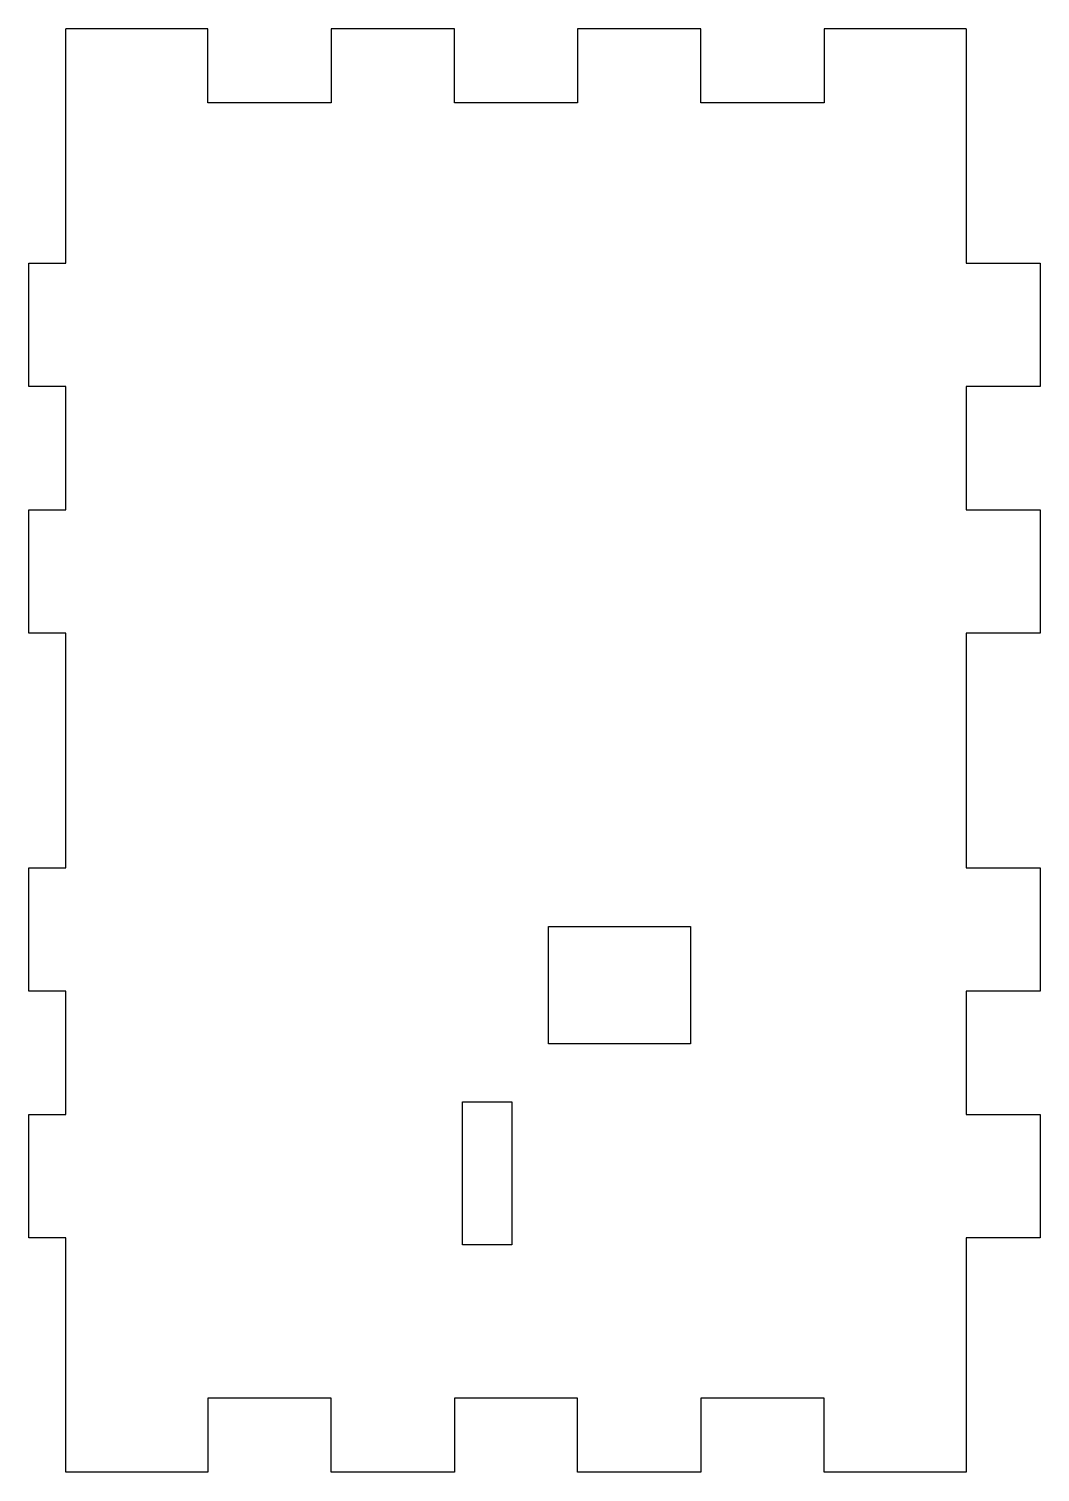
# Model space of a CAD drawing. Extents: x -66 to 16, y -75 to 42.
import ezdxf

# ---------------------------------------------------------------- set-up
doc = ezdxf.new("R2010")
doc.units = 0
doc.header["$MEASUREMENT"] = 0
doc.layers.add('2D', color=7, linetype='CONTINUOUS')

# ---------------------------------------------------------------- blocks, each defined once
blk = doc.blocks.new('SHAPE2DVIEW011')
at = {"layer": '2D', "color": 1}
for p, q in [((-62.9, 23.27), (-62.9, 42.27)), ((-51.4, 42.27), (-62.9, 42.27)), ((-51.4, 36.27), (-51.4, 42.27)), ((-41.4, 42.27), (-41.4, 36.27)), ((-31.4, 42.27), (-41.4, 42.27)), ((-31.4, 36.27), (-31.4, 42.27)), ((-21.4, 42.27), (-21.4, 36.27)), ((-11.4, 42.27), (-21.4, 42.27)), ((-11.4, 36.27), (-11.4, 42.27)), ((-1.4, 42.27), (-1.4, 36.27)), ((10.1, 42.27), (-1.4, 42.27)), ((10.1, 42.27), (10.1, 23.27)), ((-41.4, 36.27), (-51.4, 36.27)), ((-21.4, 36.27), (-31.4, 36.27)), ((-1.4, 36.27), (-11.4, 36.27)), ((-65.9, 13.27), (-65.9, 23.27)), ((-65.9, 23.27), (-62.9, 23.27)), ((10.1, 23.27), (16.1, 23.27)), ((16.1, 23.27), (16.1, 13.27)), ((-62.9, 13.27), (-65.9, 13.27)), ((-62.9, 3.27), (-62.9, 13.27)), ((16.1, 13.27), (10.1, 13.27)), ((10.1, 13.27), (10.1, 3.27)), ((-65.9, -6.73), (-65.9, 3.27)), ((-65.9, 3.27), (-62.9, 3.27)), ((10.1, 3.27), (16.1, 3.27)), ((16.1, 3.27), (16.1, -6.73)), ((-62.9, -6.73), (-65.9, -6.73)), ((-62.9, -25.73), (-62.9, -6.73)), ((16.1, -6.73), (10.1, -6.73)), ((10.1, -6.73), (10.1, -25.73)), ((-65.9, -35.73), (-65.9, -25.73)), ((-65.9, -25.73), (-62.9, -25.73)), ((10.1, -25.73), (16.1, -25.73)), ((16.1, -25.73), (16.1, -35.73)), ((-23.76, -30.5), (-12.26, -30.5)), ((-23.76, -40), (-23.76, -30.5)), ((-12.26, -30.5), (-12.26, -40)), ((-62.9, -35.73), (-65.9, -35.73)), ((-62.9, -45.73), (-62.9, -35.73)), ((16.1, -35.73), (10.1, -35.73)), ((10.1, -35.73), (10.1, -45.73)), ((-12.26, -40), (-23.76, -40)), ((-30.73, -44.7), (-26.73, -44.7)), ((-30.73, -56.3), (-30.73, -44.7)), ((-26.73, -44.7), (-26.73, -56.3)), ((-65.9, -55.73), (-65.9, -45.73)), ((-65.9, -45.73), (-62.9, -45.73)), ((10.1, -45.73), (16.1, -45.73)), ((16.1, -45.73), (16.1, -55.73)), ((-62.9, -55.73), (-65.9, -55.73)), ((-62.9, -74.73), (-62.9, -55.73)), ((16.1, -55.73), (10.1, -55.73)), ((10.1, -55.73), (10.1, -74.73)), ((-26.73, -56.3), (-30.73, -56.3)), ((-41.4, -68.73), (-51.4, -68.73)), ((-51.4, -68.73), (-51.4, -74.73)), ((-41.4, -74.73), (-41.4, -68.73)), ((-21.4, -68.73), (-31.4, -68.73)), ((-31.4, -68.73), (-31.4, -74.73)), ((-21.4, -74.73), (-21.4, -68.73)), ((-1.4, -68.73), (-11.4, -68.73)), ((-11.4, -68.73), (-11.4, -74.73)), ((-1.4, -74.73), (-1.4, -68.73)), ((-51.4, -74.73), (-62.9, -74.73)), ((-31.4, -74.73), (-41.4, -74.73)), ((-11.4, -74.73), (-21.4, -74.73)), ((10.1, -74.73), (-1.4, -74.73))]:
    blk.add_line(p, q, dxfattribs=at)

msp = doc.modelspace()

# ---------------------------------------------------------------- block references
at = {"layer": '2D', "color": 1}
msp.add_blockref('SHAPE2DVIEW011', (0, 0), dxfattribs=at)

doc.saveas('drawing.dxf')
